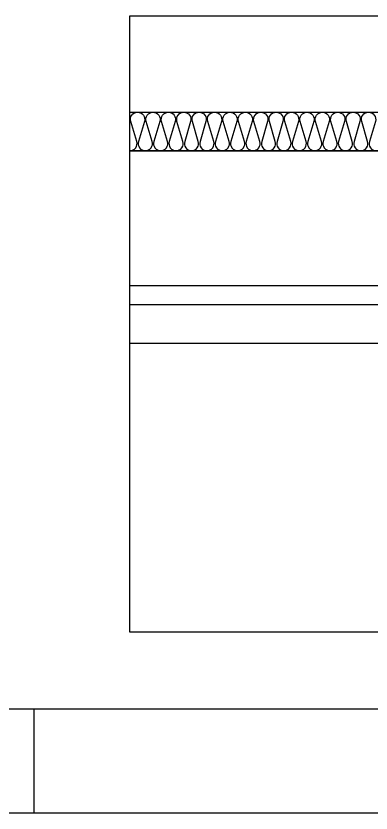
# Model space of a CAD drawing. Extents: x 300 to 49993, y 307 to 8617.
# Drawn here: x 31114 to 32037, y 2677 to 4747 of the extents above; entities that cross this region are included whole.
import ezdxf

# ---------------------------------------------------------------- set-up
doc = ezdxf.new("R2010")
doc.units = 0
doc.header["$LTSCALE"] = 400
doc.header["$MEASUREMENT"] = 0
doc.linetypes.add('CEN', pattern=[62, 60, -1, 0, -1])
for name, color, linetype in [('0PANL', 6, 'CONTINUOUS'), ('A-INSUL', 8, 'CONTINUOUS'), ('CEN', 1, 'CEN'), ('ELE2', 4, 'CONTINUOUS'), ('sdim', 4, 'CONTINUOUS')]:
    doc.layers.add(name, color=color, linetype=linetype)
doc.layers.add('K', color=161, linetype='CONTINUOUS', plot=False)

msp = doc.modelspace()

# ---------------------------------------------------------------- linework, layer by layer
at = {"layer": '0PANL'}
for points in [[(31410.3, 4497.2), (32290.3, 4497.2), (32290.3, 4397.2), (31410.3, 4397.2)], [(31410.3, 4047.2), (32240.3, 4047.2), (32240.3, 3997.2), (31410.3, 3997.2)]]:
    msp.add_lwpolyline(points, dxfattribs=at)
at = {"layer": 'A-INSUL'}
msp.add_lwpolyline([(31410.3, 4397.2, 0.509267), (31410.3, 4397.2, 0.509267), (31428, 4421.5), (31412.6, 4473, -0.509267), (31430.3, 4497.2, -0.509267), (31448, 4473), (31432.6, 4421.5, 0.509267), (31450.3, 4397.2, 0.509267), (31468, 4421.5), (31452.7, 4473, -0.509267), (31470.3, 4497.2, -0.509267), (31488, 4473), (31472.7, 4421.5, 0.509267), (31490.3, 4397.2, 0.509267), (31508, 4421.5), (31492.7, 4473, -0.509267), (31510.3, 4497.2, -0.509267), (31528, 4473), (31512.7, 4421.5, 0.509267), (31530.3, 4397.2, 0.509267), (31548, 4421.5), (31532.7, 4473, -0.509267), (31550.4, 4497.2, -0.509267), (31568, 4473), (31552.7, 4421.5, 0.509267), (31570.4, 4397.2, 0.509267), (31588, 4421.5), (31572.7, 4473, -0.509267), (31590.4, 4497.2, -0.509267), (31608, 4473), (31592.7, 4421.5, 0.509267), (31610.4, 4397.2, 0.509267), (31628.1, 4421.5), (31612.7, 4473, -0.509267), (31630.4, 4497.2, -0.509267), (31648.1, 4473), (31632.7, 4421.5, 0.509267), (31650.4, 4397.2, 0.509267), (31668.1, 4421.5), (31652.8, 4473, -0.509267), (31670.4, 4497.2, -0.509267), (31688.1, 4473), (31672.8, 4421.5, 0.509267), (31690.4, 4397.2, 0.509267), (31708.1, 4421.5), (31692.8, 4473, -0.509267), (31710.4, 4497.2, -0.509267), (31728.1, 4473), (31712.8, 4421.5, 0.509267), (31730.4, 4397.2, 0.509267), (31748.1, 4421.5), (31732.8, 4473, -0.509267), (31750.5, 4497.2, -0.509267), (31768.1, 4473), (31752.8, 4421.5, 0.509267), (31770.5, 4397.2, 0.509267), (31788.1, 4421.5), (31772.8, 4473, -0.509267), (31790.5, 4497.2, -0.509267), (31808.1, 4473), (31792.8, 4421.5, 0.509267), (31810.5, 4397.2, 0.509267), (31828.2, 4421.5), (31812.8, 4473, -0.509267), (31830.5, 4497.2, -0.509267), (31848.2, 4473), (31832.8, 4421.5, 0.509267), (31850.5, 4397.2, 0.509267), (31868.2, 4421.5), (31852.9, 4473, -0.509267), (31870.5, 4497.2, -0.509267), (31888.2, 4473), (31872.9, 4421.5, 0.509267), (31890.5, 4397.2, 0.509267), (31908.2, 4421.5), (31892.9, 4473, -0.509267), (31910.5, 4497.2, -0.509267), (31928.2, 4473), (31912.9, 4421.5, 0.509267), (31930.5, 4397.2, 0.509267), (31948.2, 4421.5), (31932.9, 4473, -0.509267), (31950.6, 4497.2, -0.509267), (31968.2, 4473), (31952.9, 4421.5, 0.509267), (31970.6, 4397.2, 0.509267), (31988.2, 4421.5), (31972.9, 4473, -0.509267), (31990.6, 4497.2, -0.509267), (32008.2, 4473), (31992.9, 4421.5, 0.509267), (32010.6, 4397.2, 0.509267), (32028.3, 4421.5), (32012.9, 4473, -0.509267), (32030.6, 4497.2, -0.509267), (32048.3, 4473), (32032.9, 4421.5, 0.509267), (32050.6, 4397.2, 0.509267)], format="xyb", dxfattribs=at)
at = {"layer": 'CEN'}
for p, q in [((31410.3, 4397.2), (33010.3, 4397.2)), ((31410.3, 3897.2), (33010.3, 3897.2))]:
    msp.add_line(p, q, dxfattribs=at)
at = {"layer": 'ELE2'}
msp.add_line((31160.3, 2947.2), (31160.3, 2677.2), dxfattribs=at)
at = {"layer": 'K', "ltscale": 10}
msp.add_lwpolyline([(33010.3, 3147.2), (31410.3, 3147.2), (31410.3, 4747.2), (33010.3, 4747.2)], close=True, dxfattribs=at)
at = {"layer": 'sdim'}
for points in [[(36142.4, 2947.2), (25500, 2947.2)], [(36142.4, 2677.2), (25500, 2677.2)]]:
    msp.add_lwpolyline(points, dxfattribs=at)

doc.saveas('drawing.dxf')
